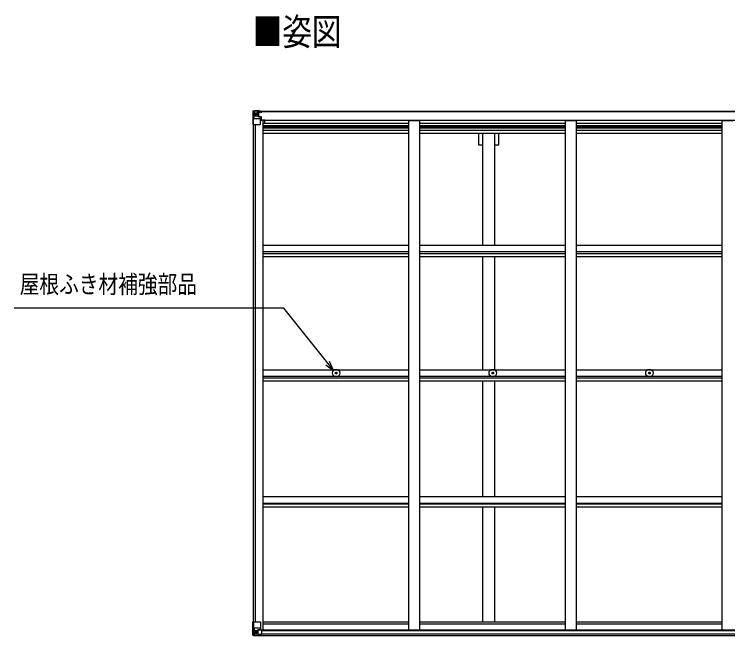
# Model space of a CAD drawing. Units: millimetres, scale not verified. Extents: x -10512 to 10512, y -7425 to 7425.
# Drawn here: x -4219 to -958, y 750 to 3593 of the extents above; entities that cross this region are included whole.
import ezdxf
from ezdxf.enums import TextEntityAlignment as Align

# ---------------------------------------------------------------- set-up
doc = ezdxf.new("R2010")
doc.units = ezdxf.units.MM
doc.header["$LTSCALE"] = 40
for name, color, linetype in [('0-2_USER1', 3, 'Continuous'), ('0-4_YKK_13', 4, 'Continuous'), ('0-5_YKK_A1', 4, 'Continuous'), ('0-6_YKK_D', 6, 'Continuous')]:
    doc.layers.add(name, color=color, linetype=linetype)
doc.styles.add('ＭＳ ゴシック', font='')
doc.styles.get('ＭＳ ゴシック').set_extended_font_data('MS Gothic')

msp = doc.modelspace()

# ---------------------------------------------------------------- linework, layer by layer
at = {"layer": '0-4_YKK_13'}
for p, q in [((-3128.45, 3149.22), (-3128.45, 3149.18)), ((-3127.51, 3150.22), (-3127.51, 3150.22)), ((-3127.51, 3150.17), (-3127.51, 3150.21)), ((-3118.54, 3150.6), (-3126.46, 3150.13)), ((-3125.61, 3149.16), (-3125.61, 3149.09)), ((-3125.61, 3088.51), (-3125.61, 3149.09)), ((-3121.64, 3145.72), (-3124.37, 3149.38)), ((-3120.78, 3142.21), (-3118.45, 3142.27)), ((-3120.78, 3128.74), (-3120.78, 3142.21)), ((-3106.45, 3151.39), (-3118.45, 3150.61)), ((-3118.45, 3142.26), (-3106.45, 3142.26)), ((-3112.97, 3135.07), (-3112.97, 3134.11)), ((-3107.45, 3142.26), (-3106.45, 3142.26)), ((-3099.95, 3151.9), (-3106.45, 3151.51)), ((-3106.45, 3125.41), (-3106.45, 3151.51)), ((-3106.45, 3150.62), (-3099.95, 3151.02)), ((-3104.95, 3145.8), (-3106.45, 3145.8)), ((-3104.95, 3142.26), (-3106.45, 3142.26)), ((-3099.95, 3150.09), (-3104.95, 3150.01)), ((-3104.45, 3145.44), (-3104.95, 3145.44)), ((-3100.95, 3140.51), (-3104.95, 3140.51)), ((-3100.95, 3132.3), (-3104.95, 3132.3)), ((-3104.84, 3144.14), (-3100.95, 3144.14)), ((-3104.46, 3144.35), (-3104.46, 3144.51)), ((-3104.46, 3144.51), (-3104.45, 3144.51)), ((-3104.45, 3146.47), (-3104.45, 3144.51)), ((-3096.45, 3146.47), (-3104.45, 3146.47)), ((-3096.45, 3146.44), (-3104.45, 3146.44)), ((-3094.45, 3144.6), (-3104.45, 3144.51)), ((-3100.95, 3124.4), (-3100.95, 3144.37)), ((-3099.95, 3151.02), (-3099.95, 3151.9)), ((-3099.95, 3150.51), (-3099.95, 3151.02)), ((-3099.95, 3150.51), (-3099.95, 3150.09)), ((-3099.95, 3150.09), (-3099.95, 3149.28)), ((-3094.95, 3149.71), (-3094.95, 3149.28)), ((-3094.65, 3149.71), (-3094.95, 3149.71)), ((-3094.65, 3149.71), (-3092.96, 3149.28)), ((-3094.45, 3146.21), (-3089.45, 3146.21)), ((-3094.45, 3144.6), (-3094.45, 3146.21)), ((-3089.45, 3147.21), (-3089.45, 3146.21)), ((-3089.45, 3146.21), (-3088.45, 3146.21)), ((-3088.45, 3146.21), (-3088.45, 3147.21)), ((-3088.45, 3146.21), (-3088.45, 3144.64)), ((-3088.45, 3144.53), (-3088.45, 3144.64)), ((-3125.06, 3115.39), (-3120.92, 3127.47)), ((-3125.06, 3115.39), (-3118.45, 3115.18)), ((-3118.45, 3128.71), (-3120.78, 3128.74)), ((-3118.45, 3128.71), (-3106.45, 3128.71)), ((-3118.45, 3128.71), (-3118.45, 3128.71)), ((-3118.45, 3115.18), (-3094.45, 3115.18)), ((-3104.95, 3128.71), (-3106.45, 3128.71)), ((-3105.62, 3125.15), (-3095.28, 3123.5)), ((-3105.62, 3124.52), (-3105.62, 3125.15)), ((-3095.28, 3122.86), (-3105.62, 3124.52)), ((-3095.28, 3123.5), (-3095.28, 3122.86)), ((-3095, 3123.42), (-3090.95, 3123.39)), ((-3094.45, 3089.51), (-3094.45, 3122.61)), ((-3089.95, 3111.51), (-3094.45, 3111.51)), ((-3073.95, 3108.2), (-3094.45, 3108.2)), ((-3089.95, 3123.38), (-3090.95, 3123.39)), ((-3090.95, 3121.65), (-3089.95, 3121.66)), ((-3089.95, 3108.2), (-3089.95, 3123.38)), ((-3125.61, 3088.51), (-3095.45, 3088.51)), ((-2750.7, 1951.98), (-2749.59, 1952)), ((-2750.7, 1950.98), (-2749.59, 1950.96)), ((-2749.59, 1952), (-2749.07, 1952.1)), ((-2749.59, 1950.96), (-2749.07, 1950.86)), ((-2748.97, 1952.61), (-2749.07, 1952.1)), ((-2748.97, 1950.34), (-2749.07, 1950.86)), ((-2748.95, 1953.72), (-2748.97, 1952.61)), ((-2748.95, 1949.23), (-2748.97, 1950.34)), ((-2747.95, 1953.72), (-2747.93, 1952.61)), ((-2747.95, 1949.23), (-2747.93, 1950.34)), ((-2747.93, 1952.61), (-2747.83, 1952.1)), ((-2747.93, 1950.34), (-2747.83, 1950.86)), ((-2747.31, 1952), (-2747.83, 1952.1)), ((-2747.31, 1950.96), (-2747.83, 1950.86)), ((-2746.21, 1951.98), (-2747.31, 1952)), ((-2746.21, 1950.98), (-2747.31, 1950.96)), ((-2034.7, 1951.98), (-2033.59, 1952)), ((-2034.7, 1950.98), (-2033.59, 1950.96)), ((-2033.59, 1952), (-2033.07, 1952.1)), ((-2033.59, 1950.96), (-2033.07, 1950.86)), ((-2032.97, 1952.61), (-2033.07, 1952.1)), ((-2032.97, 1950.34), (-2033.07, 1950.86)), ((-2032.95, 1953.72), (-2032.97, 1952.61)), ((-2032.95, 1949.23), (-2032.97, 1950.34)), ((-2031.95, 1953.72), (-2031.93, 1952.61)), ((-2031.95, 1949.23), (-2031.93, 1950.34)), ((-2031.93, 1952.61), (-2031.83, 1952.1)), ((-2031.93, 1950.34), (-2031.83, 1950.86)), ((-2031.31, 1952), (-2031.83, 1952.1)), ((-2031.31, 1950.96), (-2031.83, 1950.86)), ((-2030.21, 1951.98), (-2031.31, 1952)), ((-2030.21, 1950.98), (-2031.31, 1950.96)), ((-1318.7, 1951.98), (-1317.59, 1952)), ((-1318.7, 1950.98), (-1317.59, 1950.96)), ((-1317.59, 1952), (-1317.07, 1952.1)), ((-1317.59, 1950.96), (-1317.07, 1950.86)), ((-1316.97, 1952.61), (-1317.07, 1952.1)), ((-1316.97, 1950.34), (-1317.07, 1950.86)), ((-1316.95, 1953.72), (-1316.97, 1952.61)), ((-1316.95, 1949.23), (-1316.97, 1950.34)), ((-1315.95, 1953.72), (-1315.93, 1952.61)), ((-1315.95, 1949.23), (-1315.93, 1950.34)), ((-1315.93, 1952.61), (-1315.83, 1952.1)), ((-1315.93, 1950.34), (-1315.83, 1950.86)), ((-1315.31, 1952), (-1315.83, 1952.1)), ((-1315.31, 1950.96), (-1315.83, 1950.86)), ((-1314.21, 1951.98), (-1315.31, 1952)), ((-1314.21, 1950.98), (-1315.31, 1950.96)), ((-3128.45, 813.41), (-3095.45, 813.41)), ((-3128.45, 752.7), (-3128.45, 813.41)), ((-3125.61, 813.41), (-3125.61, 752.83)), ((-3125.06, 786.53), (-3118.45, 786.74)), ((-3125.06, 786.53), (-3120.92, 774.44)), ((-3118.45, 786.74), (-3094.45, 786.74)), ((-3094.45, 812.41), (-3094.45, 779.31)), ((-3127.51, 751.74), (-3127.51, 751.7)), ((-3118.54, 751.31), (-3126.46, 751.79)), ((-3125.6, 752.76), (-3125.61, 752.83)), ((-3121.64, 756.2), (-3124.37, 752.53)), ((-3118.45, 773.21), (-3120.78, 773.18)), ((-3120.78, 773.18), (-3120.78, 759.71)), ((-3120.78, 759.71), (-3118.45, 759.65)), ((-3118.45, 773.21), (-3118.45, 773.21)), ((-3106.45, 773.21), (-3118.45, 773.21)), ((-3118.45, 759.65), (-3106.45, 759.65)), ((-3106.45, 750.52), (-3118.45, 751.31)), ((-3113.93, 766.85), (-3113.93, 767.81)), ((-3106.45, 777.2), (-3099.95, 777.2)), ((-3106.45, 777.2), (-3106.45, 750.41)), ((-3095.28, 779.05), (-3105.62, 777.4)), ((-3105.62, 777.4), (-3105.62, 777.2)), ((-3102.93, 777.2), (-3095.28, 778.42)), ((-3099.95, 777.2), (-3090.95, 777.16)), ((-3099.95, 750.01), (-3099.95, 755.96)), ((-3090.95, 755.39), (-3099.95, 755.33)), ((-3095.28, 778.42), (-3095.28, 779.05)), ((-3089.95, 776.25), (-3089.95, 756.1))]:
    msp.add_line(p, q, dxfattribs=at)
for points in [[(-3128.45, 3149.18), (-3128.45, 3088.51), (-3125.61, 3088.51)], [(-3127.51, 3150.22), (-3118.45, 3150.77), (-3106.45, 3151.51)], [(-3114.89, 3136.03), (-3115.85, 3136.03), (-3115.85, 3136.99), (-3114.89, 3136.99)], [(-3113.93, 3137.95), (-3113.93, 3138.91), (-3112.97, 3138.91), (-3112.97, 3137.95)], [(-3112.97, 3134.11), (-3113.93, 3134.11), (-3113.93, 3135.07)], [(-3112.01, 3136.99), (-3111.05, 3136.99), (-3111.05, 3136.03), (-3112.01, 3136.03)], [(-3099.95, 3150.51), (-3104.95, 3150.51), (-3104.95, 3125.04)], [(-3089.45, 3144.48), (-3104.45, 3144.35), (-3104.46, 3144.35)], [(-3104.45, 3145.44), (-3096.45, 3145.44), (-3096.45, 3147.21)], [(-3094.45, 3144.6), (-3094.45, 3144.59), (-3088.45, 3144.64)], [(-3090.95, 3123.39), (-3090.95, 3121.65), (-3094.45, 3121.63)], [(-3127.51, 751.7), (-3118.45, 751.14), (-3099.95, 750.01)], [(-3114.89, 764.93), (-3115.85, 764.93), (-3115.85, 765.89), (-3114.89, 765.89)], [(-3113.93, 767.81), (-3112.97, 767.81), (-3112.97, 766.85)], [(-3112.97, 763.97), (-3112.97, 763.01), (-3113.93, 763.01), (-3113.93, 763.97)], [(-3112.01, 765.89), (-3111.05, 765.89), (-3111.05, 764.93), (-3112.01, 764.93)], [(-3089.95, 756.1), (-3089.96, 755.99), (-3099.95, 755.96)]]:
    msp.add_lwpolyline(points, dxfattribs=at)
for centre, radius in [((-3113.45, 3136.51), 5.3), ((-2748.45, 1951.48), 17), ((-2032.45, 1951.48), 17), ((-1316.45, 1951.48), 17), ((-2748.45, 1951.48), 4), ((-2032.45, 1951.48), 4), ((-1316.45, 1951.48), 4), ((-3113.45, 765.41), 5.3)]:
    msp.add_circle(centre, radius, dxfattribs=at)
for centre, radius, start, end in [((-3127.45, 3149.22), 0.999, 93.4424, 179.95083), ((-3127.45, 3149.22), 1, 93.50017, 180.00079), ((-3127.45, 3149.18), 0.999, 93.4424, 179.95083), ((-3126.3, 3162.83), 12.7, 269.24466, 275.10311), ((-3124.32, 3149.22), 1.28, 131.17831, 182.45895), ((-3114.89, 3137.95), 0.96, 270, 0), ((-3114.89, 3135.07), 0.96, 0, 90), ((-3112.01, 3137.95), 0.96, 180, 270), ((-3112.01, 3135.07), 0.96, 90, 180), ((-3104.45, 3146.97), 0.5, 179.99802, 269.99691), ((-3104.45, 3146.94), 0.5, 180.00109, 270.00109), ((-3104.45, 3144.01), 0.5, 90.52895, 180.04464), ((-3104.44, 3143.84), 0.513, 91.88028, 181.04707), ((-3089.31, 3152.17), 7.69, 268.96999, 276.43426), ((-3105.51, 3126.08), 0.937, 182.32209, 263.26766), ((-3105.51, 3125.45), 0.937, 182.32209, 263.26766), ((-3095.39, 3122.57), 0.937, 2.32209, 83.26766), ((-3095.39, 3121.93), 0.937, 2.32209, 83.26766), ((-3095.45, 3089.51), 1, 270, 0), ((-2748.45, 1951.48), 2.3, 167.44414, 192.55586), ((-2748.45, 1951.48), 2.3, 77.44414, 102.55586), ((-2748.45, 1951.48), 2.3, 257.44414, 282.55586), ((-2748.45, 1951.48), 2.3, 347.44414, 12.55586), ((-2032.45, 1951.48), 2.3, 167.44414, 192.55586), ((-2032.45, 1951.48), 2.3, 77.44414, 102.55586), ((-2032.45, 1951.48), 2.3, 257.44414, 282.55586), ((-2032.45, 1951.48), 2.3, 347.44414, 12.55586), ((-1316.45, 1951.48), 2.3, 167.44414, 192.55586), ((-1316.45, 1951.48), 2.3, 77.44414, 102.55586), ((-1316.45, 1951.48), 2.3, 257.44414, 282.55586), ((-1316.45, 1951.48), 2.3, 347.44414, 12.55586), ((-3095.45, 812.41), 1, 0, 90), ((-3127.45, 752.74), 0.999, 180.04917, 266.5576), ((-3127.45, 752.7), 0.999, 180.04917, 266.5576), ((-3127.45, 752.7), 1, 179.99921, 266.49983), ((-3126.3, 739.09), 12.7, 84.89689, 90.75534), ((-3124.32, 752.7), 1.28, 177.54105, 228.82169), ((-3114.89, 766.85), 0.96, 270, 0), ((-3114.89, 763.97), 0.96, 0, 90), ((-3112.01, 766.85), 0.96, 180, 270), ((-3112.01, 763.97), 0.96, 90, 180), ((-3105.51, 776.47), 0.937, 96.73234, 129.06602), ((-3095.39, 779.98), 0.937, 276.73234, 357.67791), ((-3095.39, 779.35), 0.937, 276.73234, 357.67791)]:
    msp.add_arc(centre, radius, start, end, dxfattribs=at)
for centre, major_axis, ratio, start_param, end_param in [((-2926.51, 3162.53), (201, 12.36), 0.060933, 3.1373463, 3.1378449), ((-3125.51, 3150.3), (2, 0.12), 0.060933, 3.1378449, 4.2119296), ((-3125.32, 3147.2), (-0.02, 3), 0.466854, 5.5234897, 6.1575023), ((-3123.65, 3142.13), (0.03, 5), 0.573921, 4.7320603, 5.5159136), ((-3200.2, 3142.26), (81.75, 0), 0.061163, 0, 0.0007725), ((-3124.34, 3117.74), (0.85, 2.32), 0.403757, 2.3087461, 3.2744049), ((-3122.19, 3128.76), (0, 3), 0.468246, 4.2703918, 4.7058971), ((-3124.34, 784.18), (0.85, -2.32), 0.403757, 3.0087805, 3.9744392), ((-3125.51, 751.62), (2, -0.12), 0.060933, 2.0712557, 3.1453404), ((-2926.51, 739.39), (201, -12.36), 0.060933, 3.1453404, 3.145839), ((-3125.32, 754.72), (-0.02, -3), 0.466854, 0.125683, 0.7596956), ((-3123.65, 759.79), (0.03, -5), 0.573921, 0.7672717, 1.551125), ((-3122.19, 773.16), (0, -3), 0.468246, 1.5772882, 2.0127935), ((-3200.2, 759.65), (81.75, 0), 0.061163, 6.2824128, 6.2831853), ((-3090.95, 776.26), (1, -0.021), 0.906239, 0.0187047, 1.589501), ((-3090.95, 756.09), (1, 0.012), 0.707053, 4.7036637, 6.124411)]:
    msp.add_ellipse(centre, major_axis=major_axis, ratio=ratio, start_param=start_param, end_param=end_param, dxfattribs=at)
at = {"layer": '0-5_YKK_A1'}
for p, q in [((-3104.95, 3149.28), (1904.05, 3149.28)), ((-3104.95, 3147.21), (1904.05, 3147.21)), ((-3094.45, 3107.59), (-3081.45, 3107.59)), ((-3081.45, 777.06), (-3081.45, 3107.59)), ((-3073.95, 3109.01), (1873.05, 3109.01)), ((-3073.95, 3093.94), (-3073.95, 3109.01)), ((-2415.45, 3107.17), (-2365.45, 3107.17)), ((-2415.45, 777.06), (-2415.45, 3107.17)), ((-2365.45, 777.06), (-2365.45, 3107.17)), ((-1699.45, 3107.17), (-1649.45, 3107.17)), ((-1699.45, 777.06), (-1699.45, 3107.17)), ((-1649.45, 777.06), (-1649.45, 3107.17)), ((-983.45, 3107.17), (-933.45, 3107.17)), ((-983.45, 777.06), (-983.45, 3107.17)), ((-3126.45, 813.41), (-3126.45, 3088.51)), ((-3117.45, 813.41), (-3117.45, 3088.51)), ((-3116.75, 813.41), (-3116.75, 3088.51)), ((-3081.45, 3093.94), (-2415.45, 3093.94)), ((-3081.45, 3084.57), (-2415.45, 3084.57)), ((-3081.45, 3077.5), (-2415.45, 3077.5)), ((-3081.45, 3073.71), (-2415.45, 3073.71)), ((-2365.45, 3093.94), (-1699.45, 3093.94)), ((-2365.45, 3084.57), (-1699.45, 3084.57)), ((-2365.45, 3077.5), (-1699.45, 3077.5)), ((-2365.45, 3073.71), (-1699.45, 3073.71)), ((-1649.45, 3093.94), (-983.45, 3093.94)), ((-1649.45, 3084.57), (-983.45, 3084.57)), ((-1649.45, 3077.5), (-983.45, 3077.5)), ((-1649.45, 3073.71), (-983.45, 3073.71)), ((-3081.45, 3062.37), (-2415.45, 3062.37)), ((-3081.45, 3049.54), (-2415.45, 3049.54)), ((-2365.45, 3062.37), (-1699.45, 3062.37)), ((-2365.45, 3049.54), (-1699.45, 3049.54)), ((-2077.95, 2537.14), (-2077.95, 3049.54)), ((-2022.95, 2537.14), (-2022.95, 3049.54)), ((-2005.25, 2993.28), (-2005.25, 3049.54)), ((-1649.45, 3062.37), (-983.45, 3062.37)), ((-1649.45, 3049.54), (-983.45, 3049.54)), ((-2005.25, 2993.28), (-2022.95, 2993.28)), ((-3081.45, 2537.14), (-2415.45, 2537.14)), ((-2365.45, 2537.14), (-1699.45, 2537.14)), ((-1649.45, 2537.14), (-983.45, 2537.14)), ((-3081.45, 2508.14), (-2415.45, 2508.14)), ((-3081.45, 2498.17), (-2415.45, 2498.17)), ((-3081.45, 2485.32), (-2415.45, 2485.32)), ((-2365.45, 2508.14), (-1699.45, 2508.14)), ((-2365.45, 2498.17), (-1699.45, 2498.17)), ((-2365.45, 2485.32), (-1699.45, 2485.32)), ((-2077.95, 1966.19), (-2077.95, 2485.32)), ((-2022.95, 1966.19), (-2022.95, 2485.32)), ((-1649.45, 2508.14), (-983.45, 2508.14)), ((-1649.45, 2498.17), (-983.45, 2498.17)), ((-1649.45, 2485.32), (-983.45, 2485.32)), ((-3081.45, 1966.19), (-2415.45, 1966.19)), ((-2365.45, 1966.19), (-1699.45, 1966.19)), ((-1649.45, 1966.19), (-983.45, 1966.19)), ((-3081.45, 1936.75), (-2415.45, 1936.75)), ((-3081.45, 1929.58), (-2415.45, 1929.58)), ((-2365.45, 1936.75), (-1699.45, 1936.75)), ((-2365.45, 1929.58), (-1699.45, 1929.58)), ((-1649.45, 1936.75), (-983.45, 1936.75)), ((-1649.45, 1929.58), (-983.45, 1929.58)), ((-3081.45, 1916.63), (-2415.45, 1916.63)), ((-2365.45, 1916.63), (-1699.45, 1916.63)), ((-2077.95, 1386.95), (-2077.95, 1916.63)), ((-2022.95, 1386.95), (-2022.95, 1916.63)), ((-1649.45, 1916.63), (-983.45, 1916.63)), ((-3081.45, 1386.95), (-2415.45, 1386.95)), ((-2365.45, 1386.95), (-1699.45, 1386.95)), ((-1649.45, 1386.95), (-983.45, 1386.95)), ((-3081.45, 1357.15), (-2415.45, 1357.15)), ((-3081.45, 1353.36), (-2415.45, 1353.36)), ((-3081.45, 1340.34), (-2415.45, 1340.34)), ((-2365.45, 1357.15), (-1699.45, 1357.15)), ((-2365.45, 1353.36), (-1699.45, 1353.36)), ((-2365.45, 1340.34), (-1699.45, 1340.34)), ((-2077.95, 814.28), (-2077.95, 1340.34)), ((-2022.95, 814.28), (-2022.95, 1340.34)), ((-1649.45, 1357.15), (-983.45, 1357.15)), ((-1649.45, 1353.36), (-983.45, 1353.36)), ((-1649.45, 1340.34), (-983.45, 1340.34)), ((-3081.45, 814.28), (-2415.45, 814.28)), ((-3081.45, 805.17), (-2415.45, 805.17)), ((-2365.45, 814.28), (-1699.45, 814.28)), ((-2365.45, 805.17), (-1699.45, 805.17)), ((-1649.45, 814.28), (-983.45, 814.28)), ((-1649.45, 805.17), (-983.45, 805.17)), ((-3099.95, 751.61), (1899.05, 751.61)), ((-3090.49, 777.06), (1889.59, 777.06)), ((-3089.95, 774.71), (1889.05, 774.71)), ((-3089.95, 759.05), (1889.05, 759.05))]:
    msp.add_line(p, q, dxfattribs=at)
msp.add_lwpolyline([(-2077.95, 2993.28), (-2095.65, 2993.28), (-2095.65, 3049.54)], dxfattribs=at)
at = {"layer": '0-6_YKK_D'}
for points in [[(-2760.28, 1963.69), (-2786.77, 1996.92), (-2987.48, 2248.66), (-4219.38, 2248.66)], [(-2795.68, 1989.82), (-2760.28, 1963.69), (-2777.87, 2004.02)]]:
    msp.add_lwpolyline(points, dxfattribs=at)

# ---------------------------------------------------------------- texts
at = {"layer": '0-2_USER1', "style": 'ＭＳ ゴシック', "width": 0.8}
msp.add_text('■姿図', height=123.8, dxfattribs=at).set_placement((-3129.51, 3413.72), align=Align.BOTTOM_LEFT)
at = {"layer": '0-6_YKK_D', "style": 'ＭＳ ゴシック', "width": 0.8}
msp.add_text('屋根ふき材補強部品', height=82.48, dxfattribs=at).set_placement((-4194.41, 2292.08), align=Align.BOTTOM_LEFT)

doc.saveas('drawing.dxf')
